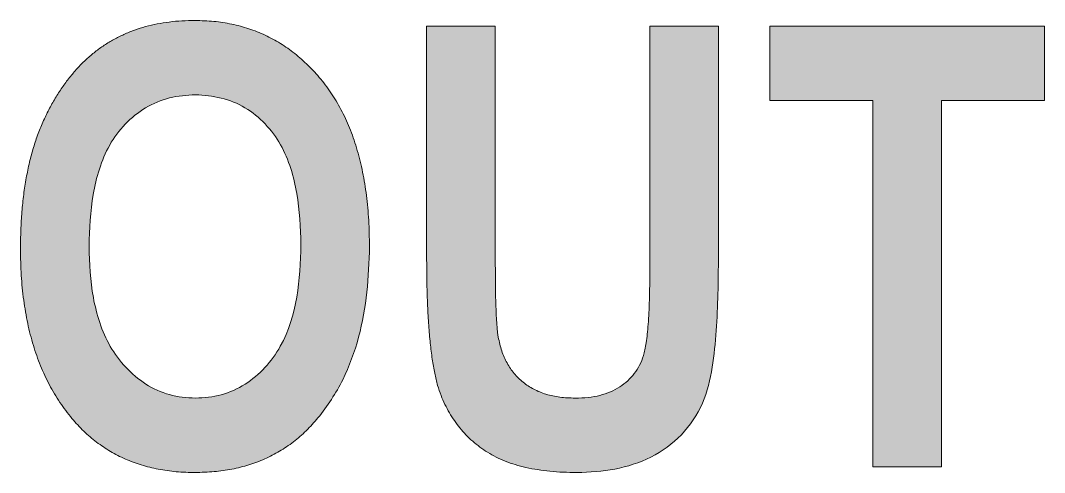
# Model space of a CAD drawing. Extents: x 222 to 1672, y 144 to 807.
# Drawn here: x 457.88 to 462.53, y 391.535 to 393.586 of the extents above; entities that cross this region are included whole.
import ezdxf

# ---------------------------------------------------------------- set-up
doc = ezdxf.new("R2010")
doc.units = 0
doc.header["$LTSCALE"] = 2
doc.header["$MEASUREMENT"] = 0
doc.layers.get('0').update_dxf_attribs({"linetype": 'CONTINUOUS'})
doc.layers.add('DIM', color=7, linetype='CONTINUOUS')

msp = doc.modelspace()

# ---------------------------------------------------------------- hatches: boundary and pattern name
at = {"layer": 'DIM', "lineweight": 5}
h = msp.add_hatch(color=256, dxfattribs=at)
edge = h.paths.add_edge_path(flags=0)
edge.add_spline(control_points=[(459.46486, 392.5605), (459.46437, 392.60044), (459.4634, 392.67802), (459.45234, 392.79078), (459.4359, 392.89673), (459.41137, 392.99547), (459.38083, 393.08754), (459.34249, 393.17211), (459.29783, 393.2501), (459.24573, 393.32008), (459.18866, 393.38269), (459.12698, 393.4371), (459.06127, 393.4833), (458.9915, 393.52136), (458.9175, 393.5508), (458.8394, 393.5713), (458.75738, 393.58438), (458.70125, 393.58577), (458.67266, 393.58647)], knot_values=[0, 0, 0, 0, 0.1641334, 0.3188724, 0.4653538, 0.6045645, 0.7366511, 0.8636015, 0.985708, 1.1054005, 1.2215303, 1.3334455, 1.4428449, 1.5511073, 1.6594482, 1.7694004, 1.8825143, 2, 2, 2, 2], weights=[1, 1, 1, 1, 1, 1, 1, 1, 1, 1, 1, 1, 1, 1, 1, 1, 1, 1, 1], degree=3, periodic=0)
edge.add_spline(control_points=[(458.67266, 393.58647), (458.65289, 393.5862), (458.61397, 393.58565), (458.55674, 393.58031), (458.50173, 393.57128), (458.4489, 393.55929), (458.39838, 393.54346), (458.35033, 393.52377), (458.30423, 393.50107), (458.26032, 393.47468), (458.21871, 393.44443), (458.17941, 393.4106), (458.14168, 393.37356), (458.10655, 393.33225), (458.07266, 393.2878), (458.04173, 393.23912), (458.01167, 393.18759), (457.9848, 393.13183), (457.9596, 393.07263), (457.93898, 393.00905), (457.92033, 392.94201), (457.90617, 392.87072), (457.89415, 392.79576), (457.88633, 392.71675), (457.88131, 392.63389), (457.88074, 392.57728), (457.88045, 392.54832)], knot_values=[0, 0, 0, 0, 0.0803525, 0.1582532, 0.2335037, 0.3069033, 0.3784169, 0.4485005, 0.5178831, 0.5872308, 0.6565589, 0.7267935, 0.7979847, 0.8713224, 0.9471339, 1.0251122, 1.1057017, 1.1896033, 1.2766545, 1.3671209, 1.4612116, 1.5595045, 1.6625258, 1.7698213, 1.8822466, 2, 2, 2, 2], weights=[1, 1, 1, 1, 1, 1, 1, 1, 1, 1, 1, 1, 1, 1, 1, 1, 1, 1, 1, 1, 1, 1, 1, 1, 1, 1, 1], degree=3, periodic=0)
edge.add_spline(control_points=[(457.88045, 392.54832), (457.88111, 392.50866), (457.88241, 392.43134), (457.89355, 392.31862), (457.9116, 392.21235), (457.937, 392.11262), (457.97001, 392.01942), (458.01014, 391.93275), (458.05761, 391.85224), (458.09542, 391.80376), (458.11422, 391.77966)], knot_values=[0, 0, 0, 0, 0.2902097, 0.5657421, 0.8279471, 1.0783902, 1.3179338, 1.5504702, 1.776455, 2, 2, 2, 2], weights=[1, 1, 1, 1, 1, 1, 1, 1, 1, 1, 1], degree=3, periodic=0)
edge.add_spline(control_points=[(458.11422, 391.77966), (458.13159, 391.75996), (458.16588, 391.7211), (458.22526, 391.67166), (458.28832, 391.62899), (458.35632, 391.59425), (458.42907, 391.56732), (458.50659, 391.5486), (458.58866, 391.53625), (458.64501, 391.53511), (458.67387, 391.53453)], knot_values=[0, 0, 0, 0, 0.2489418, 0.491279, 0.7309517, 0.9704178, 1.2141796, 1.4654976, 1.7262588, 2, 2, 2, 2], weights=[1, 1, 1, 1, 1, 1, 1, 1, 1, 1, 1], degree=3, periodic=0)
edge.add_spline(control_points=[(458.67387, 391.53453), (458.70245, 391.53535), (458.75836, 391.53695), (458.84005, 391.5483), (458.91698, 391.5679), (458.98963, 391.59462), (459.05738, 391.62988), (459.1206, 391.67272), (459.17932, 391.72331), (459.21368, 391.76232), (459.2311, 391.78209)], knot_values=[0, 0, 0, 0, 0.2716614, 0.5313801, 0.7821601, 1.0251013, 1.2655345, 1.5063044, 1.7497217, 2, 2, 2, 2], weights=[1, 1, 1, 1, 1, 1, 1, 1, 1, 1, 1], degree=3, periodic=0)
edge.add_spline(control_points=[(459.2311, 391.78209), (459.2741, 391.83711), (459.31328, 391.89447), (459.37365, 392.01726), (459.39739, 392.08171), (459.45174, 392.28286), (459.46258, 392.42185), (459.46486, 392.5605)], knot_values=[0, 0, 0, 0, 0.5, 0.5, 1, 1, 2, 2, 2, 2], weights=[1, 1, 1, 1, 1, 1, 1, 1], degree=3, periodic=0)
edge = h.paths.add_edge_path(flags=0)
edge.add_spline(control_points=[(459.15318, 392.56862), (459.1514, 392.40992), (459.13757, 392.24731), (459.02149, 392.03765), (458.96626, 391.97793), (458.86691, 391.91431), (458.8301, 391.8978), (458.75379, 391.87679), (458.71439, 391.87359), (458.67469, 391.87219)], knot_values=[0, 0, 0, 0, 1, 1, 1.5, 1.5, 1.75, 1.75, 2, 2, 2, 2], weights=[1, 1, 1, 1, 1, 1, 1, 1, 1, 1], degree=3, periodic=0)
edge.add_spline(control_points=[(458.67469, 391.87219), (458.6348, 391.87348), (458.5948, 391.87757), (458.51917, 391.89861), (458.4827, 391.9149), (458.38237, 391.97896), (458.3279, 392.03912), (458.24878, 392.1754), (458.22568, 392.2525), (458.19708, 392.40513), (458.19307, 392.48317), (458.19214, 392.56172)], knot_values=[0, 0, 0, 0, 0.25, 0.25, 0.5, 0.5, 1, 1, 1.5, 1.5, 2, 2, 2, 2], weights=[1, 1, 1, 1, 1, 1, 1, 1, 1, 1, 1, 1], degree=3, periodic=0)
edge.add_spline(control_points=[(458.19214, 392.56172), (458.19303, 392.64072), (458.19715, 392.71932), (458.2243, 392.87424), (458.2466, 392.95145), (458.32423, 393.08976), (458.3812, 393.14937), (458.482, 393.20972), (458.51922, 393.22504), (458.59575, 393.24427), (458.63498, 393.24799), (458.67469, 393.24881)], knot_values=[0, 0, 0, 0, 0.5, 0.5, 1, 1, 1.5, 1.5, 1.75, 1.75, 2, 2, 2, 2], weights=[1, 1, 1, 1, 1, 1, 1, 1, 1, 1, 1, 1], degree=3, periodic=0)
edge.add_spline(control_points=[(458.67469, 393.24881), (458.75352, 393.24715), (458.83246, 393.23099), (458.96688, 393.14974), (459.02266, 393.09069), (459.09977, 392.95429), (459.12171, 392.87734), (459.14839, 392.72448), (459.15211, 392.64673), (459.15318, 392.56862)], knot_values=[0, 0, 0, 0, 0.5, 0.5, 1, 1, 1.5, 1.5, 2, 2, 2, 2], weights=[1, 1, 1, 1, 1, 1, 1, 1, 1, 1], degree=3, periodic=0)
h = msp.add_hatch(color=256, dxfattribs=at)
edge = h.paths.add_edge_path(flags=0)
edge.add_spline(control_points=[(460.39871, 391.87219), (460.37537, 391.87296), (460.33071, 391.87445), (460.26711, 391.88795), (460.21059, 391.91068), (460.16162, 391.9428), (460.12022, 391.98302), (460.08808, 392.0317), (460.06291, 392.08724), (460.0542, 392.12791), (460.04969, 392.14897)], knot_values=[0, 0, 0, 0, 0.2853693, 0.546142, 0.7911973, 1.0267844, 1.2586118, 1.4923589, 1.7369663, 2, 2, 2, 2], weights=[1, 1, 1, 1, 1, 1, 1, 1, 1, 1, 1], degree=3, periodic=0)
edge.add_spline(control_points=[(460.04969, 392.14897), (460.0409, 392.20333), (460.03971, 392.25821), (460.03695, 392.36794), (460.03673, 392.42282), (460.03629, 392.47771)], knot_values=[0, 0, 0, 0, 1, 1, 2, 2, 2, 2], weights=[1, 1, 1, 1, 1, 1], degree=3, periodic=0)
edge.add_line((460.03629, 392.47771), (460.03629, 393.5605))
edge.add_line((460.03629, 393.5605), (459.72461, 393.5605))
edge.add_line((459.72461, 393.5605), (459.72461, 392.498))
edge.add_spline(control_points=[(459.72461, 392.498), (459.72491, 392.46215), (459.72549, 392.39341), (459.72797, 392.29474), (459.73349, 392.20491), (459.73992, 392.12377), (459.74922, 392.05132), (459.76053, 391.98768), (459.77296, 391.93254), (459.78875, 391.88533), (459.80728, 391.84402), (459.82698, 391.80549), (459.84985, 391.76976), (459.8752, 391.73634), (459.90273, 391.70484), (459.9333, 391.67625), (459.9659, 391.64949), (460.00143, 391.62559), (460.03979, 391.60377), (460.08183, 391.58516), (460.12735, 391.56948), (460.17639, 391.55625), (460.22914, 391.54702), (460.28516, 391.53943), (460.34482, 391.53563), (460.38572, 391.5349), (460.40683, 391.53453)], knot_values=[0, 0, 0, 0, 0.155848, 0.2988077, 0.4289954, 0.547033, 0.6525793, 0.7463628, 0.8279518, 0.8980602, 0.9623078, 1.0246458, 1.0859855, 1.1464393, 1.2068502, 1.2675837, 1.3282004, 1.3900175, 1.453477, 1.5198141, 1.5895566, 1.6625907, 1.7403314, 1.8221722, 1.9082313, 2, 2, 2, 2], weights=[1, 1, 1, 1, 1, 1, 1, 1, 1, 1, 1, 1, 1, 1, 1, 1, 1, 1, 1, 1, 1, 1, 1, 1, 1, 1, 1], degree=3, periodic=0)
edge.add_spline(control_points=[(460.40683, 391.53453), (460.52247, 391.536), (460.63922, 391.55229), (460.84546, 391.65664), (460.9307, 391.74244), (461.00024, 391.90164), (461.01213, 391.95707), (461.03001, 392.06742), (461.03497, 392.12301), (461.04725, 392.29004), (461.04868, 392.40209), (461.04928, 392.51423)], knot_values=[0, 0, 0, 0, 0.5, 0.5, 1, 1, 1.25, 1.25, 1.5, 1.5, 2, 2, 2, 2], weights=[1, 1, 1, 1, 1, 1, 1, 1, 1, 1, 1, 1], degree=3, periodic=0)
edge.add_line((461.04928, 392.51423), (461.04928, 393.5605))
edge.add_line((461.04928, 393.5605), (460.73759, 393.5605))
edge.add_line((460.73759, 393.5605), (460.73759, 392.45457))
edge.add_spline(control_points=[(460.73759, 392.45457), (460.73751, 392.43077), (460.73735, 392.38531), (460.73631, 392.32035), (460.73381, 392.2619), (460.73065, 392.20994), (460.72675, 392.16458), (460.72185, 392.12574), (460.71659, 392.09322), (460.70748, 392.05895), (460.69275, 392.02215), (460.66858, 391.98349), (460.63791, 391.95014), (460.60142, 391.92177), (460.55875, 391.89955), (460.51054, 391.88303), (460.45641, 391.874), (460.4185, 391.87281), (460.39871, 391.87219)], knot_values=[0, 0, 0, 0, 0.1820802, 0.3476342, 0.4967358, 0.629414, 0.7457423, 0.8448036, 0.9288238, 0.9973297, 1.1156692, 1.2304834, 1.3439851, 1.4604881, 1.5821983, 1.7101166, 1.848732, 2, 2, 2, 2], weights=[1, 1, 1, 1, 1, 1, 1, 1, 1, 1, 1, 1, 1, 1, 1, 1, 1, 1, 1], degree=3, periodic=0)
msp.add_hatch(color=256, dxfattribs=at).paths.add_polyline_path([(461.28305, 393.22284), (461.75058, 393.22284), (461.75058, 391.5605), (462.06227, 391.5605), (462.06227, 393.22284), (462.5298, 393.22284), (462.5298, 393.5605), (461.28305, 393.5605)], flags=0)

# ---------------------------------------------------------------- linework, layer by layer
at = {"linetype": 'Continuous', "lineweight": 5}
for p, q in [((459.72461, 393.5605), (460.03629, 393.5605)), ((459.72461, 392.498), (459.72461, 393.5605)), ((460.03629, 393.5605), (460.03629, 392.47771)), ((460.73759, 393.5605), (461.04928, 393.5605)), ((460.73759, 392.45457), (460.73759, 393.5605)), ((461.04928, 393.5605), (461.04928, 392.51423)), ((461.28305, 393.5605), (462.5298, 393.5605)), ((461.28305, 393.22284), (461.28305, 393.5605)), ((462.5298, 393.5605), (462.5298, 393.22284)), ((461.75058, 393.22284), (461.28305, 393.22284)), ((461.75058, 391.5605), (461.75058, 393.22284)), ((462.5298, 393.22284), (462.06227, 393.22284)), ((462.06227, 393.22284), (462.06227, 391.5605)), ((462.06227, 391.5605), (461.75058, 391.5605))]:
    msp.add_line(p, q, dxfattribs=at)
for points, knots in [([(457.88045, 392.54832), (457.88074, 392.57728), (457.88131, 392.63389), (457.88633, 392.71675), (457.89415, 392.79576), (457.90617, 392.87072), (457.92033, 392.94201), (457.93898, 393.00905), (457.9596, 393.07263), (457.9848, 393.13183), (458.01167, 393.18759), (458.04173, 393.23912), (458.07266, 393.2878), (458.10655, 393.33225), (458.14168, 393.37356), (458.17941, 393.4106), (458.21871, 393.44443), (458.26032, 393.47468), (458.30423, 393.50107), (458.35033, 393.52377), (458.39838, 393.54346), (458.4489, 393.55929), (458.50173, 393.57128), (458.55674, 393.58031), (458.61397, 393.58565), (458.65289, 393.5862), (458.67266, 393.58647)], [0, 0, 0, 0, 0.0588767, 0.1150894, 0.1687371, 0.2202477, 0.2693942, 0.3164395, 0.3616727, 0.4051984, 0.4471491, 0.4874439, 0.526433, 0.5643388, 0.6010077, 0.6366033, 0.6717206, 0.7063846, 0.7410584, 0.7757498, 0.8107916, 0.8465484, 0.8832482, 0.9208734, 0.9598237, 1, 1, 1, 1]), ([(458.67266, 393.58647), (458.70125, 393.58577), (458.75738, 393.58438), (458.8394, 393.5713), (458.9175, 393.5508), (458.9915, 393.52136), (459.06127, 393.4833), (459.12698, 393.4371), (459.18866, 393.38269), (459.24573, 393.32008), (459.29783, 393.2501), (459.34249, 393.17211), (459.38083, 393.08754), (459.41137, 392.99547), (459.4359, 392.89673), (459.45234, 392.79078), (459.4634, 392.67802), (459.46437, 392.60044), (459.46486, 392.5605)], [0, 0, 0, 0, 0.0587428, 0.1152998, 0.1702759, 0.2244464, 0.2785776, 0.3332772, 0.3892349, 0.4472998, 0.507146, 0.5681993, 0.6316745, 0.6977178, 0.7673231, 0.8405638, 0.9179333, 1, 1, 1, 1]), ([(458.67469, 393.24881), (458.63498, 393.24799), (458.59575, 393.24427), (458.51922, 393.22504), (458.482, 393.20972), (458.3812, 393.14937), (458.32423, 393.08976), (458.2466, 392.95145), (458.2243, 392.87424), (458.19715, 392.71932), (458.19303, 392.64072), (458.19214, 392.56172)], [0, 0, 0, 0, 0.125, 0.125, 0.25, 0.25, 0.5, 0.5, 0.75, 0.75, 1, 1, 1, 1]), ([(459.15318, 392.56862), (459.15211, 392.64673), (459.14839, 392.72448), (459.12171, 392.87734), (459.09977, 392.95429), (459.02266, 393.09069), (458.96688, 393.14974), (458.83246, 393.23099), (458.75352, 393.24715), (458.67469, 393.24881)], [0, 0, 0, 0, 0.25, 0.25, 0.5, 0.5, 0.75, 0.75, 1, 1, 1, 1]), ([(458.11422, 391.77966), (458.09542, 391.80376), (458.05761, 391.85224), (458.01014, 391.93275), (457.97001, 392.01942), (457.937, 392.11262), (457.9116, 392.21235), (457.89355, 392.31862), (457.88241, 392.43134), (457.88111, 392.50866), (457.88045, 392.54832)], [0, 0, 0, 0, 0.1117725, 0.2247649, 0.3410331, 0.4608049, 0.5860265, 0.717129, 0.8548951, 1, 1, 1, 1]), ([(458.19214, 392.56172), (458.19307, 392.48317), (458.19708, 392.40513), (458.22568, 392.2525), (458.24878, 392.1754), (458.3279, 392.03912), (458.38237, 391.97896), (458.4827, 391.9149), (458.51917, 391.89861), (458.5948, 391.87757), (458.6348, 391.87348), (458.67469, 391.87219)], [0, 0, 0, 0, 0.25, 0.25, 0.5, 0.5, 0.75, 0.75, 0.875, 0.875, 1, 1, 1, 1]), ([(458.67469, 391.87219), (458.71439, 391.87359), (458.75379, 391.87679), (458.8301, 391.8978), (458.86691, 391.91431), (458.96626, 391.97793), (459.02149, 392.03765), (459.13757, 392.24731), (459.1514, 392.40992), (459.15318, 392.56862)], [0, 0, 0, 0, 0.125, 0.125, 0.25, 0.25, 0.5, 0.5, 1, 1, 1, 1]), ([(459.46486, 392.5605), (459.46258, 392.42185), (459.45174, 392.28286), (459.39739, 392.08171), (459.37365, 392.01726), (459.31328, 391.89447), (459.2741, 391.83711), (459.2311, 391.78209)], [0, 0, 0, 0, 0.5, 0.5, 0.75, 0.75, 1, 1, 1, 1]), ([(461.04928, 392.51423), (461.04868, 392.40209), (461.04725, 392.29004), (461.03497, 392.12301), (461.03001, 392.06742), (461.01213, 391.95707), (461.00024, 391.90164), (460.9307, 391.74244), (460.84546, 391.65664), (460.63922, 391.55229), (460.52247, 391.536), (460.40683, 391.53453)], [0, 0, 0, 0, 0.25, 0.25, 0.375, 0.375, 0.5, 0.5, 0.75, 0.75, 1, 1, 1, 1]), ([(460.40683, 391.53453), (460.38572, 391.5349), (460.34482, 391.53563), (460.28516, 391.53943), (460.22914, 391.54702), (460.17639, 391.55625), (460.12735, 391.56948), (460.08183, 391.58516), (460.03979, 391.60377), (460.00143, 391.62559), (459.9659, 391.64949), (459.9333, 391.67625), (459.90273, 391.70484), (459.8752, 391.73634), (459.84985, 391.76976), (459.82698, 391.80549), (459.80728, 391.84402), (459.78875, 391.88533), (459.77296, 391.93254), (459.76053, 391.98768), (459.74922, 392.05132), (459.73992, 392.12377), (459.73349, 392.20491), (459.72797, 392.29474), (459.72549, 392.39341), (459.72491, 392.46215), (459.72461, 392.498)], [0, 0, 0, 0, 0.0458844, 0.0889139, 0.1298343, 0.1687046, 0.2052217, 0.2400929, 0.2732615, 0.3049913, 0.3358998, 0.3662081, 0.3965749, 0.4267803, 0.4570073, 0.4876771, 0.5188461, 0.5509699, 0.5860241, 0.6268186, 0.6737103, 0.7264835, 0.7855023, 0.8505961, 0.922076, 1, 1, 1, 1]), ([(460.03629, 392.47771), (460.03673, 392.42282), (460.03695, 392.36794), (460.03971, 392.25821), (460.0409, 392.20333), (460.04969, 392.14897)], [0, 0, 0, 0, 0.5, 0.5, 1, 1, 1, 1]), ([(460.39871, 391.87219), (460.4185, 391.87281), (460.45641, 391.874), (460.51054, 391.88303), (460.55875, 391.89955), (460.60142, 391.92177), (460.63791, 391.95014), (460.66858, 391.98349), (460.69275, 392.02215), (460.70748, 392.05895), (460.71659, 392.09322), (460.72185, 392.12574), (460.72675, 392.16458), (460.73065, 392.20994), (460.73381, 392.2619), (460.73631, 392.32035), (460.73735, 392.38531), (460.73751, 392.43077), (460.73759, 392.45457)], [0, 0, 0, 0, 0.075634, 0.1449417, 0.2089009, 0.269756, 0.3280074, 0.3847583, 0.4421654, 0.5013352, 0.5355881, 0.5775982, 0.6271289, 0.685293, 0.7516321, 0.8261829, 0.9089599, 1, 1, 1, 1]), ([(460.04969, 392.14897), (460.0542, 392.12791), (460.06291, 392.08724), (460.08808, 392.0317), (460.12022, 391.98302), (460.16162, 391.9428), (460.21059, 391.91068), (460.26711, 391.88795), (460.33071, 391.87445), (460.37537, 391.87296), (460.39871, 391.87219)], [0, 0, 0, 0, 0.1315168, 0.2538206, 0.3706941, 0.4866078, 0.6044013, 0.726929, 0.8573153, 1, 1, 1, 1]), ([(458.67387, 391.53453), (458.64501, 391.53511), (458.58866, 391.53625), (458.50659, 391.5486), (458.42907, 391.56732), (458.35632, 391.59425), (458.28832, 391.62899), (458.22526, 391.67166), (458.16588, 391.7211), (458.13159, 391.75996), (458.11422, 391.77966)], [0, 0, 0, 0, 0.1368706, 0.2672512, 0.3929102, 0.5147911, 0.6345242, 0.7543605, 0.8755291, 1, 1, 1, 1]), ([(459.2311, 391.78209), (459.21368, 391.76232), (459.17932, 391.72331), (459.1206, 391.67272), (459.05738, 391.62988), (458.98963, 391.59462), (458.91698, 391.5679), (458.84005, 391.5483), (458.75836, 391.53695), (458.70245, 391.53535), (458.67387, 391.53453)], [0, 0, 0, 0, 0.1251391, 0.2468478, 0.3672328, 0.4874493, 0.6089199, 0.7343099, 0.8641693, 1, 1, 1, 1])]:
    msp.add_open_spline(points, degree=3, knots=knots, dxfattribs=at)

doc.saveas('drawing.dxf')
